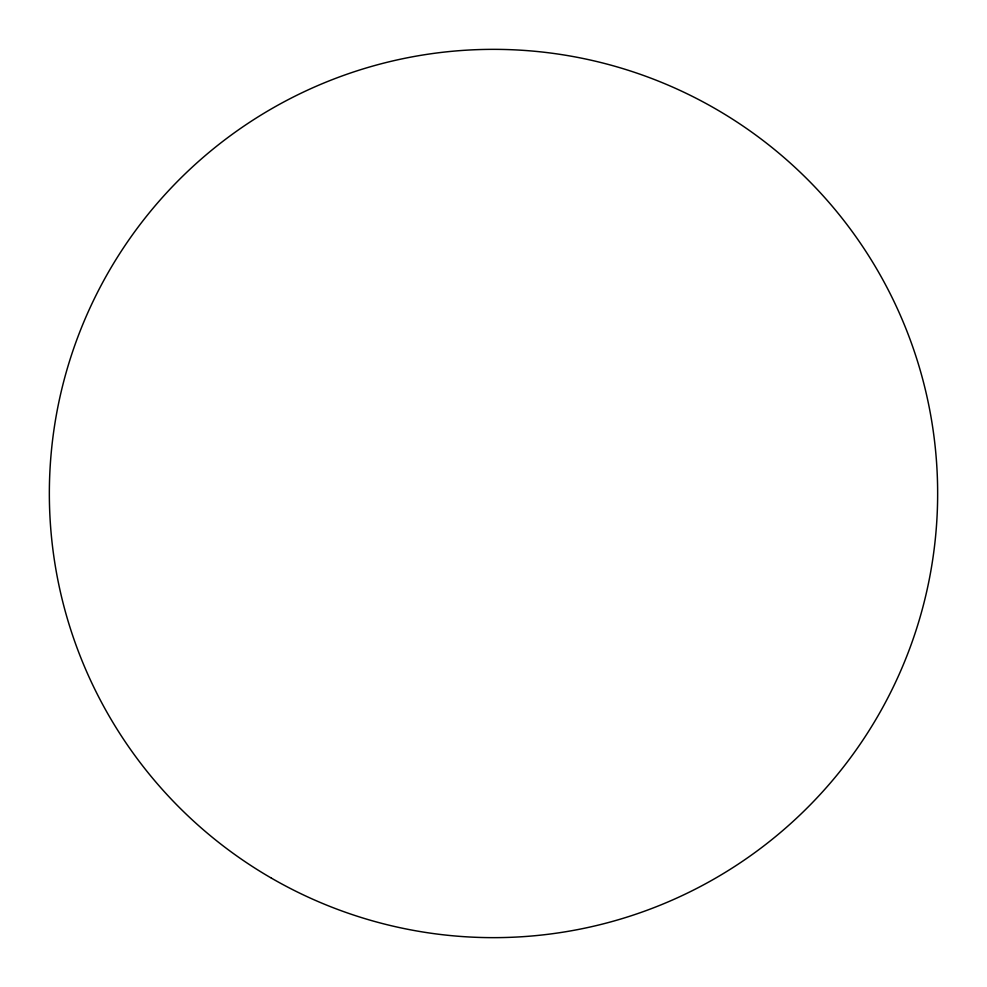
<?xml version="1.0" encoding="UTF-8"?>
<svg xmlns="http://www.w3.org/2000/svg" width="987" height="987" viewBox="0 0 987 987"><rect width="100%" height="100%" fill="white"/><g stroke="black" fill="none" stroke-linecap="round" stroke-linejoin="round"><path stroke-width="1.48" d="M271.425 878.146A444.15 444.15 0 0 0 937.65 493.5A444.15 444.15 0 0 0 271.425 108.854A444.15 444.15 0 0 0 271.425 878.146"/></g></svg>
